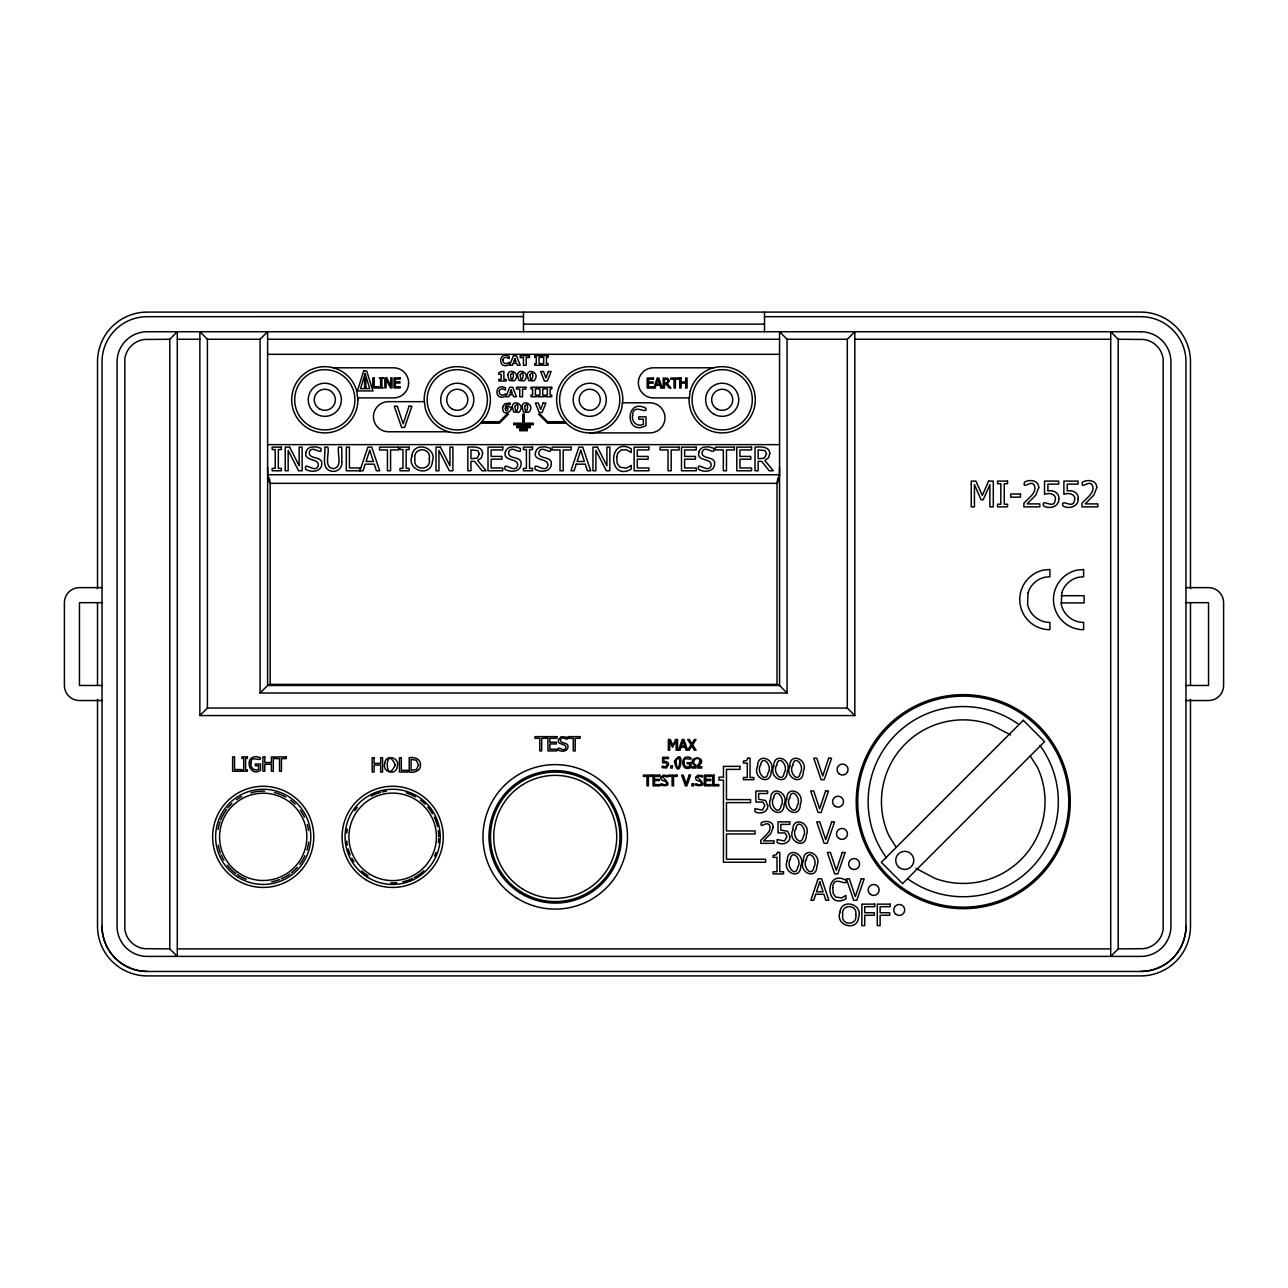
<?xml version="1.0" encoding="UTF-8"?>
<svg xmlns="http://www.w3.org/2000/svg" width="1288" height="1288" viewBox="0 0 1288 1288"><rect width="100%" height="100%" fill="white"/><g stroke="black" fill="none" stroke-linecap="round" stroke-linejoin="round"><path stroke-width="1.5" d="M777.002 684.379L270.174 684.379L267.614 685.474L267.614 331.741L260.079 339.259L260.079 692.992L267.614 685.474L779.562 685.474L779.562 331.741L787.081 339.259L787.081 692.992L779.562 685.474L777.002 684.379L777.002 483.354A8.292 1.191 -80.4 0 0 779.369 475.803L779.562 467.206M777.855 477.977L777.002 483.354L270.174 483.354A8.292 1.191 80.4 0 1 267.791 475.803L267.614 474.741L779.562 474.741L779.369 475.803M359.899 470.764L367.869 447.145L371.733 447.145L379.702 470.764L376.386 470.764L374.245 464.163L365.212 464.163L363.071 470.764L346.295 470.764L346.295 447.145L349.434 447.145L349.434 467.979L359.98 467.979L359.98 470.764M480.682 423.205L485.946 416.346A33.118 33.118 0 0 0 465.837 367.805A33.118 33.118 0 0 0 424.154 399.795L425.281 408.36A33.118 33.118 0 0 0 480.682 423.205L499.422 423.205L508.438 414.173L506.941 414.173L499.422 421.707L481.841 421.707M169.775 339.259L177.293 331.741L177.293 956.404L169.775 948.886L169.775 339.259L144.24 339.469A22.556 22.556 0 0 0 124.823 358.901L124.823 929.244A22.556 22.556 0 0 0 144.24 948.676L169.775 948.886M207.4 708.046L207.4 339.259L199.865 331.741L199.865 715.565L207.4 708.046L847.295 708.046L854.813 715.565L854.813 331.741L847.295 339.259L847.295 708.046M1118.226 948.886L1110.707 956.404L1110.707 331.741L1118.226 339.259L1118.226 948.886L1143.76 948.676A22.556 22.556 0 0 0 1163.177 929.244L1163.177 358.901A22.556 22.556 0 0 0 1143.76 339.469L1118.226 339.259M523.491 316.607L147.186 316.687A45.161 45.161 0 0 0 102.026 361.848L102.026 926.297A45.161 45.161 0 0 0 147.186 971.458L1140.814 971.458A45.161 45.161 0 0 0 1185.974 926.297L1185.974 361.767A45.161 45.161 0 0 0 1140.814 316.687L764.509 316.687M523.491 324.141L764.509 324.141M177.293 339.259L199.865 339.259M207.4 339.259L260.079 339.259M267.614 339.259L779.562 339.259M787.081 339.259L847.295 339.259M854.813 339.259L1110.707 339.259M267.614 354.313L779.562 354.313M333.383 367.805L393.581 367.805A15.053 15.053 0 0 1 408.634 382.858A15.053 15.053 0 0 1 393.581 397.912L357.678 397.912M713.616 367.805L653.402 367.805A15.053 15.053 0 0 0 638.349 382.858A15.053 15.053 0 0 0 653.402 397.912L689.322 397.912M424.396 401.663L388.493 401.663A15.053 15.053 0 0 0 373.44 416.716A15.053 15.053 0 0 0 388.493 431.77L448.691 431.77M622.442 402.806L649.941 402.806A15.053 15.053 0 0 1 664.994 417.859A15.053 15.053 0 0 1 649.941 432.897L589.727 432.897M565.158 421.707L547.577 421.707L540.058 414.173L538.545 414.173L547.577 423.205L566.317 423.205A33.118 33.118 0 0 0 621.718 408.36L622.845 399.795A33.118 33.118 0 0 0 581.162 367.805A33.118 33.118 0 0 0 561.053 416.346L566.317 423.205M267.614 444.634L779.562 444.634M102.026 587.634L79.454 587.634A15.053 15.053 0 0 0 64.4 602.671L64.4 685.474A15.053 15.053 0 0 0 79.454 700.527L102.026 700.527M1185.974 587.634L1208.546 587.634A15.053 15.053 0 0 1 1223.6 602.671L1223.6 685.474A15.053 15.053 0 0 1 1208.546 700.527L1185.974 700.527M1061.264 595.7L1084.142 595.7L1084.142 602.929L1061.151 602.929M102.026 602.671L79.454 602.671L79.454 685.474L102.026 685.474M1185.974 602.671L1208.546 602.671L1208.546 685.474L1185.974 685.474M260.079 692.992L787.081 692.992M199.865 715.565L854.813 715.565M177.293 948.886L1110.707 948.886M1010.517 734.917L991.631 724.951A81.772 81.772 0 0 0 888.945 835.815L896.239 847.375M915.993 868.386L934.879 878.352A81.772 81.772 0 0 0 1037.548 767.487L1030.271 755.927M269.321 477.977L270.174 483.354L270.174 684.379M267.614 467.206L267.791 475.803M1190.482 588.761L1190.482 361.767A49.669 49.669 0 0 0 1140.814 312.099L147.186 312.099A49.669 49.669 0 0 0 97.518 361.767L97.518 588.761M1190.482 602.816L1190.482 685.184M1190.482 699.239L1190.482 926.233A49.669 49.669 0 0 1 1140.814 975.902L147.186 975.902A49.669 49.669 0 0 1 97.518 926.233L97.518 699.239M764.509 312.099L764.509 331.741M523.491 312.099L523.491 331.741M97.518 602.816L97.518 685.184M1185.974 926.233A45.161 45.161 0 0 1 1140.814 971.394M147.186 971.394A45.161 45.161 0 0 1 102.026 926.233M308.621 842.304A45.74 45.74 0 0 1 306.979 850.112M304.886 855.699A45.74 45.74 0 0 1 299.814 864.28M297.287 867.355A45.74 45.74 0 0 1 291.474 872.813M289.881 874.005A45.74 45.74 0 0 1 281.203 878.899M279.351 879.64A45.74 45.74 0 0 1 271.655 881.797M246.185 879.302A45.74 45.74 0 0 1 237.394 874.616M235.785 873.457A45.74 45.74 0 0 1 227.252 865.101M223.871 860.175A45.74 45.74 0 0 1 221.15 854.83M220.425 852.994A45.74 45.74 0 0 1 218.252 845.298M218.075 829.44A45.74 45.74 0 0 1 220.055 821.696M220.763 819.828A45.74 45.74 0 0 1 226.608 809.428M227.831 807.866A45.74 45.74 0 0 1 231.937 803.487M236.541 799.703A45.74 45.74 0 0 1 241.645 796.515M250.87 792.812A45.74 45.74 0 0 1 264.7 791.138M274.537 792.539A45.74 45.74 0 0 1 285.63 796.982M290.637 800.251A45.74 45.74 0 0 1 295.177 804.147M300.362 810.184A45.74 45.74 0 0 1 304.451 817.059M307.252 824.513A45.74 45.74 0 0 1 308.492 830.358M438.693 838.649A46.062 46.062 0 0 1 438.355 842.642M436.02 852.398A46.062 46.062 0 0 1 434.491 856.118M423.945 870.672A46.062 46.062 0 0 1 414.124 877.611M412.337 878.496A46.062 46.062 0 0 1 402.838 881.781M396.897 882.715A46.062 46.062 0 0 1 390.86 882.876M368.094 875.808A46.062 46.062 0 0 1 361.703 870.946M353.926 861.769A46.062 46.062 0 0 1 351.898 858.307M350.191 854.685A46.062 46.062 0 0 1 348.227 848.969M347.341 845.073A46.062 46.062 0 0 1 346.794 841.08M346.762 833.062A46.062 46.062 0 0 1 347.261 829.07M354.796 810.619A46.062 46.062 0 0 1 357.243 807.415M371.202 796.097A46.062 46.062 0 0 1 380.54 792.41M382.488 791.927A46.062 46.062 0 0 1 386.432 791.218M406.3 792.861A46.062 46.062 0 0 1 415.509 796.87M420.516 800.17A46.062 46.062 0 0 1 425.088 804.147M427.793 807.077A46.062 46.062 0 0 1 432.446 813.646M434.314 817.188A46.062 46.062 0 0 1 437.582 826.671M438.29 830.615A46.062 46.062 0 0 1 438.725 836.653M1039.931 745.43A95.087 95.087 0 0 1 908.298 879.253M886.563 857.889A95.087 95.087 0 0 1 1018.196 724.049M505.363 408.28C505.604 414.961 511.062 406.316 505.363 408.28M365.985 377.899L365.792 385.16L364.681 385.16L364.472 377.899L365.985 377.899M674.461 761.321C679.662 785.712 686.021 743.418 674.461 761.321M757.569 766.247C752.095 778.194 771.029 786.549 771.077 771.625C776.535 759.711 757.618 751.339 757.569 766.247M770.61 799.043C765.136 810.989 784.07 819.345 784.134 804.42C789.576 792.506 770.675 784.134 770.61 799.043M773.686 766.247C768.212 778.194 787.145 786.549 787.21 771.625C792.651 759.711 773.75 751.339 773.686 766.247M786.726 799.043C781.253 810.989 800.186 819.345 800.251 804.42C805.692 792.506 786.791 784.134 786.726 799.043M789.802 766.247C784.328 778.194 803.261 786.549 803.326 771.625C808.767 759.711 789.866 751.339 789.802 766.247M787.274 860.513C781.8 872.459 800.734 880.815 800.782 865.89C806.24 853.96 787.322 845.588 787.274 860.513M792.796 829.923C787.322 841.869 806.256 850.225 806.304 835.3C811.762 823.386 792.845 814.998 792.796 829.923M803.39 860.513C797.916 872.459 816.85 880.815 816.914 865.89C822.356 853.96 803.454 845.588 803.39 860.513M675.959 760.789C677.552 780.882 683.687 749.584 675.959 760.789M760.548 765.185C755.927 771.882 766.151 784.199 768.083 772.784C772.784 765.99 762.432 753.641 760.548 765.185M773.589 797.98C768.968 804.678 779.192 816.995 781.14 805.58C785.825 798.785 775.473 786.437 773.589 797.98M776.664 765.185C772.043 771.882 782.267 784.199 784.215 772.784C788.9 765.99 778.548 753.641 776.664 765.185M789.705 797.98C785.084 804.678 795.308 816.995 797.256 805.58C801.957 798.785 791.589 786.437 789.705 797.98M792.78 765.185C788.159 771.882 798.383 784.199 800.331 772.784C805.032 765.99 794.664 753.641 792.78 765.185M790.252 859.434C785.616 866.148 795.855 878.448 797.787 867.033C802.488 860.255 792.136 847.907 790.252 859.434M795.775 828.844C791.154 835.558 801.378 847.858 803.31 836.443C808.011 829.665 797.658 817.317 795.775 828.844M806.369 859.434C801.748 866.148 811.971 878.448 813.903 867.033C818.605 860.255 808.252 847.907 806.369 859.434M507.714 375.098L509.227 380.491L513.928 380.878A3.139 3.139 0 0 0 515.683 379.252C519.95 372.973 508.857 367.418 507.714 375.098M512.221 406.606L513.719 411.999L518.436 412.385A3.139 3.139 0 0 0 520.191 410.759C524.441 404.48 513.365 398.926 512.221 406.606M517.438 375.098L518.951 380.491L523.653 380.878A3.139 3.139 0 0 0 525.407 379.252C529.674 372.973 518.581 367.418 517.438 375.098M521.946 406.606L523.443 411.999L528.161 412.385A3.139 3.139 0 0 0 529.915 410.759C534.166 404.48 523.089 398.926 521.946 406.606M527.162 375.098L528.66 380.491L533.377 380.878A3.139 3.139 0 0 0 535.132 379.252C539.398 372.973 528.305 367.418 527.162 375.098M341.787 461.877C342.737 467.882 337.037 472.616 331.29 471.118C320.599 469.009 326.025 454.084 324.705 447.145L327.844 447.145C329.744 452.829 323.272 467.721 333.238 468.574C343.22 467.705 336.78 452.861 338.647 447.145L341.787 447.145L341.787 461.877M395.336 764.911C384.548 787.467 384.613 742.291 395.336 764.911M429.29 458.963C431.593 471.118 412.643 471.102 414.945 458.963C412.611 446.775 431.625 446.791 429.29 458.963M700.06 761.594L697.806 765.249L697.806 768.034L701.831 768.034L701.831 766.779L698.998 766.779L698.998 765.893C709.575 755.444 684.202 755.541 694.86 765.893L694.86 766.779L692.026 766.779L692.026 768.034L696.067 768.034L696.067 765.249C689.096 762.013 699.239 753.915 700.06 761.594M855.763 914.883C857.856 925.927 840.629 925.927 842.722 914.883C840.597 903.806 857.889 903.822 855.763 914.883M510.547 374.76C511.513 389.346 516.391 367.064 510.547 374.76M515.039 406.267C516.021 420.854 520.899 398.556 515.039 406.267M520.271 374.76C521.238 389.346 526.116 367.064 520.271 374.76M524.763 406.267C525.746 420.854 530.624 398.556 524.763 406.267M529.996 374.76C530.962 389.346 535.84 367.064 529.996 374.76M250.999 762.786C249.775 767.294 254.203 771.625 258.63 769.419L258.63 765.716L255.314 765.716L255.314 764.042L260.514 764.042L260.514 770.288C249.872 777.727 243.529 756.99 255.765 756.668A9.177 9.177 0 0 1 259.5 757.457L260.45 757.891C261.464 762.432 250.677 754.543 250.999 762.786M616.711 456.805L617.145 463.165L619.818 467.142L626.419 468.156L631.217 465.419L631.217 469.17C607.743 482.243 607.823 435.795 631.217 448.723L631.217 452.507L626.354 449.721L621.041 450.027L617.789 453.199L616.711 456.805M632.682 415.09C630.959 421.401 637.174 427.471 643.356 424.364L643.356 419.196L638.719 419.196L638.719 416.845L645.996 416.845L645.996 425.587C624.889 436.986 624.905 397.026 645.916 408.248C647.848 415.364 632.827 402.452 632.682 415.09M683.896 761.691L684.395 765.249L686.617 766.94L689.611 766.666L689.611 763.897L687.132 763.897L687.132 762.641L691.012 762.641L691.012 767.326C680.064 773.589 680.048 751.854 690.98 758.036C691.753 761.433 683.622 755.509 683.896 761.691M832.756 887.593L833.159 893.373L835.59 896.995L841.579 897.913L845.942 895.418L845.942 898.831C824.61 910.713 824.69 868.498 845.942 880.235C848.245 888.028 833.191 873.828 832.756 887.593M384.774 763.204C381.554 772.172 396.398 776.261 397.203 766.569C400.391 757.634 385.611 753.561 384.774 763.204M411.854 456.161C406.557 470.941 431.029 477.703 432.382 461.7C437.63 446.968 413.239 440.238 411.854 456.161M502.674 407.105C502.062 421.337 520.255 404.802 505.379 406.847C505.282 402.838 511.384 406.686 510.129 402.999L504.703 403.724L502.674 407.105M839.921 912.339C835.091 925.782 857.341 931.932 858.581 917.378C863.346 903.983 841.177 897.865 839.921 912.339M418.503 764.879L416.523 769.467L411.097 770.417L411.097 759.373L416.33 760.242L418.503 764.879M668.569 764.621L666.492 767.986L662.177 767.648L662.177 766.119L665.848 766.859L667.104 764.605L666.154 762.834L662.612 762.834L662.612 757.296L668.504 757.296L668.504 758.568L664.012 758.568C661.887 763.204 669.309 760.017 668.569 764.621M767.761 805.628C768.179 812.342 759.952 814.644 754.977 811.698L754.977 808.655L762.335 810.12L764.847 805.628L762.947 802.07L755.863 802.054L755.863 790.993L767.632 790.993L767.632 793.521L758.648 793.521L758.648 799.236L765.555 800.46L767.761 805.628M789.947 836.508C790.349 843.205 782.138 845.524 777.163 842.561L777.163 839.518L784.521 840.984L787.016 836.492L785.116 832.934L778.049 832.934L778.049 821.873L789.818 821.873L789.818 824.4L780.818 824.4L780.818 830.1L787.741 831.34L789.947 836.508M1058.849 498.665C1059.332 506.715 1049.479 509.485 1043.505 505.926C1041.316 497.667 1053.487 509.501 1055.001 501.048C1057.625 494.351 1049.398 492.209 1044.552 494.367L1044.552 481.1L1058.688 481.1L1058.688 484.127L1047.901 484.127L1047.901 490.986C1052.972 489.778 1059.477 492.676 1058.849 498.665M1078.201 498.665C1078.684 506.715 1068.815 509.485 1062.841 505.926C1060.652 497.667 1072.824 509.501 1074.337 501.048C1076.977 494.351 1068.734 492.209 1063.904 494.367L1063.904 481.1L1078.04 481.1L1078.04 484.127L1067.237 484.127L1067.237 490.986C1072.324 489.778 1078.813 492.676 1078.201 498.665M499.261 391.246L499.47 393.516L501.161 394.997A3.671 3.671 0 0 0 502.755 395.126L505.524 393.903L505.524 396.124C494.109 402.13 494.141 381.956 505.524 387.865L505.524 390.135L503.189 389.008A3.606 3.606 0 0 0 501.096 389.024A2.721 2.721 0 0 0 499.76 390.006L499.261 391.246M502.948 359.738L503.157 362.009L504.848 363.49A3.671 3.671 0 0 0 506.458 363.619L509.211 362.395L509.211 364.617C497.812 370.622 497.828 350.449 509.211 356.374L509.211 358.627L506.876 357.501A3.606 3.606 0 0 0 504.799 357.517A2.721 2.721 0 0 0 503.447 358.499L502.948 359.738M306.045 452.104C303.163 462.086 320.229 457.498 318.2 466.143C315.045 473.839 303.533 460.396 305.723 469.347C311.084 472.648 321.565 472.004 321.791 464.034C322.741 455.324 307.43 460.09 309.506 451.637C312.421 444.424 322.998 456.821 320.873 448.24L315.769 446.823L310.682 447.21A7.519 7.519 0 0 0 307.156 449.689L306.045 452.104M505.347 452.104C502.481 462.086 519.531 457.498 517.502 466.143C514.347 473.839 502.851 460.396 505.041 469.347C510.386 472.648 520.883 472.004 521.109 464.034C522.043 455.324 506.748 460.09 508.808 451.637C511.739 444.424 522.316 456.821 520.191 448.24L515.087 446.823L510 447.21A7.519 7.519 0 0 0 506.474 449.689L505.347 452.104M535.567 452.104C532.685 462.086 549.751 457.498 547.722 466.143C544.566 473.839 533.055 460.396 535.245 469.347C540.606 472.648 551.087 472.004 551.312 464.034C552.262 455.324 536.967 460.09 539.028 451.637C541.942 444.424 552.52 456.821 550.395 448.24L545.307 446.823L540.203 447.21A7.519 7.519 0 0 0 536.677 449.689L535.567 452.104M558.461 739.618C556.706 745.672 567.042 742.886 565.818 748.135C563.903 752.804 556.931 744.657 558.268 750.083C561.504 752.079 567.863 751.693 568.008 746.863C568.572 741.582 559.298 744.464 560.554 739.344C562.325 734.965 568.733 742.484 567.445 737.283L561.262 736.656L558.461 739.618M660.986 777.372C659.665 781.913 667.426 779.82 666.508 783.748C665.075 787.242 659.971 781.172 660.841 785.213C673.205 787.435 666.782 780.818 662.547 777.163C663.884 773.879 668.681 779.514 667.715 775.618L663.095 775.151L660.986 777.372M698.853 452.104C695.987 462.086 713.037 457.498 711.008 466.143C707.853 473.839 696.357 460.396 698.547 469.347C703.892 472.648 714.389 472.004 714.615 464.034C715.548 455.324 700.253 460.09 702.314 451.637C705.244 444.424 715.822 456.821 713.697 448.24L708.593 446.823L703.506 447.21A7.519 7.519 0 0 0 699.98 449.689L698.853 452.104M695.713 777.372C694.409 781.913 702.169 779.82 701.236 783.748C699.803 787.258 694.586 781.14 695.584 785.213C707.949 787.435 701.525 780.818 697.291 777.163C698.627 773.879 703.425 779.514 702.459 775.618L697.822 775.151L695.713 777.372M420.484 764.911C420.854 771.045 414.124 773.025 409.198 772.059L409.198 757.746C414.108 756.7 420.967 758.857 420.484 764.911M773.186 827.331L770.788 833.497L763.526 840.871L774.072 840.871L774.072 843.334L760.822 843.334L760.822 840.323C764.331 836.202 772.8 831.05 769.194 824.787C766.408 821.003 759.582 829.472 761.272 822.726C765.491 820.198 773.428 821.148 773.186 827.331M1038.724 487.653L1035.858 495.043L1027.132 503.898L1039.802 503.898L1039.802 506.86L1023.896 506.86L1023.896 503.254C1028.114 498.295 1038.273 492.113 1033.942 484.594C1030.593 480.054 1022.414 490.213 1024.443 482.115C1029.498 479.088 1039.014 480.231 1038.724 487.653M1096.764 487.653L1093.882 495.043L1085.172 503.898L1097.827 503.898L1097.827 506.86L1081.936 506.86L1081.936 503.254C1086.138 498.295 1096.313 492.113 1091.966 484.594C1088.618 480.054 1080.439 490.213 1082.467 482.115C1087.523 479.088 1097.054 480.231 1096.764 487.653M690.207 391.214L689.08 399.795A33.118 33.118 0 0 0 736.189 429.806A33.118 33.118 0 0 0 743.482 374.422A33.118 33.118 0 0 0 690.207 391.214M482.614 453.553L481.293 457.9L477.719 460.492L486.123 470.764L482.034 470.764L474.548 461.378L470.973 461.378L470.973 470.764L467.834 470.764L467.834 447.145C472.921 446.856 482.565 446.018 482.614 453.553M669.438 380.749L667.361 383.679L670.935 388.042L669.197 388.042L666.025 384.066L664.511 384.066L664.511 388.042L663.175 388.042L663.175 378.028L667.764 378.269L669.438 380.749M769.789 453.553L768.469 457.9L764.879 460.492L773.283 470.764L769.21 470.764L761.723 461.378L758.149 461.378L758.149 470.764L755.01 470.764L755.01 447.145C760.097 446.856 769.741 446.018 769.789 453.553M479.329 453.795L477.156 458.158L470.973 458.753L470.973 449.85L477.832 450.655L479.329 453.795M668.053 380.846L667.136 382.697L664.511 382.955L664.511 379.171L667.426 379.509L668.053 380.846M766.505 453.795L764.331 458.158L758.149 458.753L758.149 449.85L765.008 450.655L766.505 453.795M1028.049 592.77L1027.599 604.603A22.878 22.878 0 0 0 1049.012 622.41L1049.913 622.329L1049.913 629.574L1048.738 629.687A30.171 30.171 0 0 1 1043.248 570.117L1049.913 569.505L1049.913 576.766L1044.858 577.233A22.878 22.878 0 0 0 1028.049 592.77M1061.779 592.77L1061.312 604.603A22.878 22.878 0 0 0 1082.725 622.41L1083.627 622.329L1083.627 629.574L1082.451 629.687A30.171 30.171 0 0 1 1076.961 570.117L1083.627 569.505L1083.627 576.766L1078.571 577.233A22.878 22.878 0 0 0 1061.779 592.77M501.435 371.491L498.81 372.779L498.81 374.325L501.161 374.325L501.161 379.348L498.81 379.348L498.81 381.007L506.152 381.007L506.152 379.348L503.866 379.348L503.866 371.491L501.435 371.491M747.829 758.133L746.654 760.5L743.401 761.128L743.401 763.092L747.298 763.092L747.298 777.485L743.401 777.485L743.401 779.675L753.866 779.675L753.866 777.485L750.067 777.485L750.067 758.133L747.829 758.133M777.533 852.382L776.358 854.765L773.106 855.393L773.106 857.341L777.002 857.341L777.002 871.735L773.106 871.735L773.106 873.924L783.571 873.924L783.571 871.735L779.771 871.735L779.771 852.382L777.533 852.382M365.132 373.584L360.543 388.622L369.72 388.622L365.132 373.584M363.715 370.944L357.42 390.924L372.957 390.924L366.661 370.944L363.715 370.944M576.251 464.163L574.11 470.764L570.938 470.764L578.892 447.145L582.772 447.145L590.725 470.764L587.409 470.764L585.267 464.163L576.251 464.163M656.075 385.241L655.173 388.042L653.821 388.042L657.202 378.028L658.844 378.028L662.225 388.042L660.825 388.042L659.907 385.241L656.075 385.241M680.998 747.217L680.032 750.212L678.583 750.212L682.205 739.489L683.96 739.489L687.583 750.212L690.98 744.85L687.679 739.489L689.305 739.489L691.865 743.691L694.474 739.489L696.019 739.489L692.654 744.77L696.035 750.212L694.393 750.212L691.769 745.913L689.112 750.212L686.085 750.212L685.103 747.217L680.998 747.217M815.69 894.291L813.742 900.28L810.86 900.28L818.089 878.819L821.615 878.819L828.844 900.28L825.833 900.28L823.885 894.291L815.69 894.291M369.72 450.349L366.098 461.49L373.375 461.49L369.72 450.349M580.759 450.349L577.121 461.49L584.398 461.49L580.759 450.349M657.991 379.38L656.445 384.114L659.537 384.114L657.991 379.38M683.059 740.938L681.4 745.994L684.717 745.994L683.059 740.938M819.78 881.733L816.479 891.843L823.096 891.843L819.78 881.733M409.053 406.187L403.176 423.816L397.3 406.187L394.273 406.187L401.582 427.423L404.641 427.423L411.935 406.187L409.053 406.187M689.161 775.118L686.182 784.038L683.22 775.118L681.69 775.118L685.377 785.857L686.923 785.857L690.61 775.118L689.161 775.118M828.667 758.197L822.726 776.02L816.785 758.197L813.742 758.197L821.116 779.675L824.207 779.675L831.581 758.197L828.667 758.197M825.592 790.993L819.651 808.816L813.71 790.993L810.667 790.993L818.041 812.47L821.132 812.47L828.506 790.993L825.592 790.993M831.662 821.873L825.721 839.695L819.78 821.873L816.721 821.873L824.111 843.334L827.186 843.334L834.576 821.873L831.662 821.873M842.255 852.463L836.315 870.285L830.374 852.463L827.315 852.463L834.705 873.924L837.78 873.924L845.17 852.463L842.255 852.463M861.253 878.819L855.312 896.641L849.372 878.819L846.329 878.819L853.703 900.28L856.794 900.28L864.168 878.819L861.253 878.819M513.139 363.313L512.447 365.245L509.662 365.245L513.413 355.762L516.456 355.762L520.207 365.245L517.325 365.245L516.633 363.313L513.139 363.313M509.452 394.82L508.76 396.752L505.959 396.752L509.71 387.269L512.753 387.269L516.504 396.752L513.638 396.752L512.946 394.82L509.452 394.82M514.894 358.467L513.751 361.59L516.021 361.59L514.894 358.467M511.207 389.974L510.064 393.098L512.334 393.098L511.207 389.974M548.334 371.508L545.919 377.948L543.504 371.508L540.606 371.508L544.422 381.007L547.336 381.007L551.151 371.508L548.334 371.508M543.101 403.015L540.686 409.455L538.271 403.015L535.373 403.015L539.205 412.514L542.103 412.514L545.919 403.015L543.101 403.015M675.588 739.489L672.996 745.462L670.324 739.489L668.375 739.489L668.375 750.212L669.712 750.212L669.712 740.97L672.481 747.265L676.152 740.97L676.152 750.212L677.569 750.212L677.569 739.489L675.588 739.489M988.556 481.1L982.341 495.445L975.902 481.1L971.233 481.1L971.233 506.86L974.436 506.86L974.436 484.658L981.102 499.776L983.179 499.776L989.892 484.658L989.892 506.86L993.306 506.86L993.306 481.1L988.556 481.1M1023.3 720.314L881.298 862.316L902.582 883.616L1044.584 741.598L1023.3 720.314M1140.814 331.741L147.186 331.741A30.107 30.107 0 0 0 117.079 361.848L117.079 926.297A30.107 30.107 0 0 0 147.186 956.404L1140.814 956.404A30.107 30.107 0 0 0 1170.921 926.297L1170.921 361.848A30.107 30.107 0 0 0 1140.814 331.741M529.513 355.762L520.159 355.762L520.159 357.565L523.443 357.565L523.443 365.245L526.229 365.245L526.229 357.565L529.513 357.565L529.513 355.762M540.654 355.762L534.681 355.762L534.681 357.42L536.275 357.42L536.275 363.586L534.681 363.586L534.681 365.245L540.654 365.245L540.654 363.586L539.06 363.586L539.06 357.42L540.654 357.42L540.654 355.762M548.044 355.762L542.055 355.762L542.055 357.42L543.665 357.42L543.665 363.586L542.055 363.586L542.055 365.245L548.044 365.245L548.044 363.586L546.45 363.586L546.45 357.42L548.044 357.42L548.044 355.762M374.164 377.899L372.844 377.899L372.844 387.913L378.64 387.913L378.64 386.722L374.164 386.722L374.164 377.899M383.196 377.899L379.3 377.899L380.588 378.913L380.588 386.883L379.3 387.913L383.196 387.913L381.908 386.883L381.908 378.913L383.196 377.899M386.722 377.899L384.838 377.899L384.838 387.913L386.078 387.913L386.078 379.268L390.506 387.913L392.003 387.913L392.003 377.899L390.763 377.899L390.763 385.82L386.722 377.899M400.294 377.899L394.031 377.899L394.031 387.913L400.294 387.913L400.294 386.722L395.368 386.722L395.368 383.003L399.956 383.003L399.956 381.828L395.368 381.828L395.368 379.075L400.294 379.075L400.294 377.899M653.435 378.028L647.172 378.028L647.172 388.042L653.435 388.042L653.435 386.867L648.508 386.867L648.508 383.132L653.113 383.132L653.113 381.956L648.508 381.956L648.508 379.203L653.435 379.203L653.435 378.028M678.76 378.028L670.694 378.028L670.694 379.203L674.059 379.203L674.059 388.042L675.395 388.042L675.395 379.203L678.76 379.203L678.76 378.028M681.111 378.028L679.774 378.028L679.774 388.042L681.111 388.042L681.111 383.132L685.715 383.132L685.715 388.042L687.051 388.042L687.051 378.028L685.715 378.028L685.715 381.956L681.111 381.956L681.111 378.028M365.921 386.497L364.536 386.497L364.536 387.913L365.921 387.913L365.921 386.497M525.81 387.269L516.472 387.269L516.472 389.073L519.74 389.073L519.74 396.752L522.542 396.752L522.542 389.073L525.81 389.073L525.81 387.269M536.967 387.269L530.994 387.269L530.994 388.928L532.588 388.928L532.588 395.094L530.994 395.094L530.994 396.752L536.967 396.752L536.967 395.094L535.373 395.094L535.373 388.928L536.967 388.928L536.967 387.269M544.357 387.269L538.368 387.269L538.368 388.928L539.962 388.928L539.962 395.094L538.368 395.094L538.368 396.752L544.357 396.752L544.357 395.094L542.747 395.094L542.747 388.928L544.357 388.928L544.357 387.269M551.731 387.269L545.758 387.269L545.758 388.928L547.352 388.928L547.352 395.094L545.758 395.094L545.758 396.752L551.731 396.752L551.731 395.094L550.137 395.094L550.137 388.928L551.731 388.928L551.731 387.269M524.248 414.173L522.751 414.173L522.751 423.205L513.719 423.205L513.719 424.702L533.28 424.702L533.28 423.205L524.248 423.205L524.248 414.173M530.27 426.215L516.73 426.215L516.73 427.713L530.27 427.713L530.27 426.215M527.259 429.226L519.74 429.226L519.74 430.723L527.259 430.723L527.259 429.226M281.348 447.145L272.187 447.145L272.187 449.56L275.197 449.56L275.197 468.349L272.187 468.349L272.187 470.764L281.348 470.764L281.348 468.349L278.337 468.349L278.337 449.56L281.348 449.56L281.348 447.145M289.671 447.145L285.228 447.145L285.228 470.764L288.158 470.764L288.158 450.398L298.591 470.764L302.117 470.764L302.117 447.145L299.17 447.145L299.17 465.854L289.671 447.145M398.523 447.145L379.525 447.145L379.525 449.947L387.447 449.947L387.447 470.764L390.586 470.764L390.586 449.947L398.523 449.947L398.523 447.145M409.149 447.145L399.988 447.145L399.988 449.56L402.999 449.56L402.999 468.349L399.988 468.349L399.988 470.764L409.149 470.764L409.149 468.349L406.139 468.349L406.139 449.56L409.149 449.56L409.149 447.145M440.464 447.145L436.004 447.145L436.004 470.764L438.934 470.764L438.934 450.398L449.367 470.764L452.893 470.764L452.893 447.145L449.963 447.145L449.963 465.854L440.464 447.145M502.755 447.145L487.991 447.145L487.991 470.764L502.755 470.764L502.755 467.979L491.131 467.979L491.131 459.204L501.966 459.204L501.966 456.419L491.131 456.419L491.131 449.947L502.755 449.947L502.755 447.145M532.556 447.145L523.395 447.145L523.395 449.56L526.406 449.56L526.406 468.349L523.395 468.349L523.395 470.764L532.556 470.764L532.556 468.349L529.545 468.349L529.545 449.56L532.556 449.56L532.556 447.145M571.115 447.145L552.117 447.145L552.117 449.947L560.039 449.947L560.039 470.764L563.178 470.764L563.178 449.947L571.115 449.947L571.115 447.145M597.423 447.145L592.963 447.145L592.963 470.764L595.893 470.764L595.893 450.398L606.342 470.764L609.852 470.764L609.852 447.145L606.922 447.145L606.922 465.854L597.423 447.145M648.911 447.145L634.147 447.145L634.147 470.764L648.911 470.764L648.911 467.979L637.286 467.979L637.286 459.204L648.122 459.204L648.122 456.419L637.286 456.419L637.286 449.947L648.911 449.947L648.911 447.145M679.114 447.145L660.116 447.145L660.116 449.947L668.037 449.947L668.037 470.764L671.193 470.764L671.193 449.947L679.114 449.947L679.114 447.145M696.261 447.145L681.497 447.145L681.497 470.764L696.261 470.764L696.261 467.979L684.636 467.979L684.636 459.204L695.472 459.204L695.472 456.419L684.636 456.419L684.636 449.947L696.261 449.947L696.261 447.145M734.402 447.145L715.404 447.145L715.404 449.947L723.325 449.947L723.325 470.764L726.48 470.764L726.48 449.947L734.402 449.947L734.402 447.145M751.548 447.145L736.784 447.145L736.784 470.764L751.548 470.764L751.548 467.979L739.924 467.979L739.924 459.204L750.759 459.204L750.759 456.419L739.924 456.419L739.924 449.947L751.548 449.947L751.548 447.145M1007.538 481.1L997.54 481.1L997.54 483.725L1000.824 483.725L1000.824 504.236L997.54 504.236L997.54 506.86L1007.538 506.86L1007.538 504.236L1004.254 504.236L1004.254 483.725L1007.538 483.725L1007.538 481.1M1020.466 494.029L1010.694 494.029L1010.694 497.152L1020.466 497.152L1020.466 494.029M546.482 736.623L534.971 736.623L534.971 738.314L539.785 738.314L539.785 750.936L541.685 750.936L541.685 738.314L546.482 738.314L546.482 736.623M556.883 736.623L547.931 736.623L547.931 750.936L556.883 750.936L556.883 749.246L549.831 749.246L549.831 743.933L556.4 743.933L556.4 742.242L549.831 742.242L549.831 738.314L556.883 738.314L556.883 736.623M580.003 736.623L568.475 736.623L568.475 738.314L573.289 738.314L573.289 750.936L575.189 750.936L575.189 738.314L580.003 738.314L580.003 736.623M234.529 756.925L232.629 756.925L232.629 771.238L240.92 771.238L240.92 769.548L234.529 769.548L234.529 756.925M247.425 756.925L241.87 756.925L241.87 758.391L243.69 758.391L243.69 769.773L241.87 769.773L241.87 771.238L247.425 771.238L247.425 769.773L245.589 769.773L245.589 758.391L247.425 758.391L247.425 756.925M264.813 756.925L262.897 756.925L262.897 771.238L264.813 771.238L264.813 764.235L271.398 764.235L271.398 771.238L273.298 771.238L273.298 756.925L271.398 756.925L271.398 762.544L264.813 762.544L264.813 756.925M286.258 756.925L274.73 756.925L274.73 758.616L279.544 758.616L279.544 771.238L281.444 771.238L281.444 758.616L286.258 758.616L286.258 756.925M374.084 757.746L372.184 757.746L372.184 772.059L374.084 772.059L374.084 765.056L380.668 765.056L380.668 772.059L382.568 772.059L382.568 757.746L380.668 757.746L380.668 763.365L374.084 763.365L374.084 757.746M401.309 757.746L399.409 757.746L399.409 772.059L407.7 772.059L407.7 770.369L401.309 770.369L401.309 757.746M672.433 765.99L670.71 765.99L670.71 768.034L672.433 768.034L672.433 765.99M740.02 766.36L723.454 766.36L723.454 777.179L718.946 777.179L718.946 780.093L723.454 780.093L723.454 862.252L765.603 862.252L765.603 859.241L726.464 859.241L726.464 833.948L755.074 833.948L755.074 830.937L726.464 830.937L726.464 802.617L750.55 802.617L750.55 799.606L726.464 799.606L726.464 769.371L740.02 769.371L740.02 766.36M652.002 775.118L643.372 775.118L643.372 776.39L646.979 776.39L646.979 785.857L648.395 785.857L648.395 776.39L652.002 776.39L652.002 775.118M659.794 775.118L653.08 775.118L653.08 785.857L659.794 785.857L659.794 784.585L654.513 784.585L654.513 780.609L659.44 780.609L659.44 779.337L654.513 779.337L654.513 776.39L659.794 776.39L659.794 775.118M677.134 775.118L668.504 775.118L668.504 776.39L672.111 776.39L672.111 785.857L673.527 785.857L673.527 776.39L677.134 776.39L677.134 775.118M711.04 775.118L704.343 775.118L704.343 785.857L711.04 785.857L711.04 784.585L705.76 784.585L705.76 780.609L710.686 780.609L710.686 779.337L705.76 779.337L705.76 776.39L711.04 776.39L711.04 775.118M714.051 775.118L712.618 775.118L712.618 785.857L718.833 785.857L718.833 784.585L714.051 784.585L714.051 775.118M693.652 783.796L691.93 783.796L691.93 785.857L693.652 785.857L693.652 783.796M874.713 904.144L861.865 904.144L861.865 925.621L864.715 925.621L864.715 915.285L874.294 915.285L874.294 912.741L864.715 912.741L864.715 906.688L874.713 906.688L874.713 904.144M890.121 904.144L877.273 904.144L877.273 925.621L880.123 925.621L880.123 915.285L889.702 915.285L889.702 912.741L880.123 912.741L880.123 906.688L890.121 906.688L890.121 904.144M357.919 399.795L356.792 391.214A33.118 33.118 0 0 0 303.517 374.422A33.118 33.118 0 0 0 310.811 429.806A33.118 33.118 0 0 0 357.919 399.795M309.748 425.861A30.107 30.107 0 0 0 354.908 399.795A30.107 30.107 0 0 0 309.748 373.713A30.107 30.107 0 0 0 309.748 425.861M442.219 425.861A30.107 30.107 0 0 0 487.379 399.795A30.107 30.107 0 0 0 442.219 373.713A30.107 30.107 0 0 0 442.219 425.861M574.673 425.861A30.107 30.107 0 0 0 619.834 399.795A30.107 30.107 0 0 0 574.673 373.713A30.107 30.107 0 0 0 574.673 425.861M700.897 421.079A30.107 30.107 0 0 0 751.274 407.588A30.107 30.107 0 0 0 714.405 370.703A30.107 30.107 0 0 0 700.897 421.079M316.526 414.124A16.551 16.551 0 0 0 341.368 399.795A16.551 16.551 0 0 0 316.526 385.45A16.551 16.551 0 0 0 316.526 414.124M448.981 414.124A16.551 16.551 0 0 0 473.823 399.795A16.551 16.551 0 0 0 448.981 385.45A16.551 16.551 0 0 0 448.981 414.124M713.906 414.124A16.551 16.551 0 0 0 738.749 399.795A16.551 16.551 0 0 0 713.906 385.45A16.551 16.551 0 0 0 713.906 414.124M581.452 414.124A16.551 16.551 0 0 0 606.294 399.795A16.551 16.551 0 0 0 581.452 385.45A16.551 16.551 0 0 0 581.452 414.124M319.537 408.908A10.529 10.529 0 0 0 335.347 399.795A10.529 10.529 0 0 0 319.537 390.667A10.529 10.529 0 0 0 319.537 408.908M451.991 408.908A10.529 10.529 0 0 0 467.802 399.795A10.529 10.529 0 0 0 451.991 390.667A10.529 10.529 0 0 0 451.991 408.908M584.462 408.908A10.529 10.529 0 0 0 600.272 399.795A10.529 10.529 0 0 0 584.462 390.667A10.529 10.529 0 0 0 584.462 408.908M716.917 408.908A10.529 10.529 0 0 0 732.727 399.795A10.529 10.529 0 0 0 716.917 390.667A10.529 10.529 0 0 0 716.917 408.908M901.407 888.994A107.017 107.017 0 0 0 1069.813 811.553A107.017 107.017 0 0 0 918.537 704.423A107.017 107.017 0 0 0 901.407 888.994M902.276 887.77A105.519 105.519 0 0 0 1068.315 811.408A105.519 105.519 0 0 0 919.165 705.792A105.519 105.519 0 0 0 902.276 887.77M896.029 914.416A5.49 5.49 0 0 0 904.707 910.503A5.49 5.49 0 0 0 896.979 904.949A5.49 5.49 0 0 0 896.029 914.416M870.463 894.419A5.49 5.49 0 0 0 879.124 890.507A5.49 5.49 0 0 0 871.396 884.953A5.49 5.49 0 0 0 870.463 894.419M850.933 868.482A5.49 5.49 0 0 0 859.595 864.57A5.49 5.49 0 0 0 851.867 859.015A5.49 5.49 0 0 0 850.933 868.482M838.778 838.375A5.49 5.49 0 0 0 847.456 834.463A5.49 5.49 0 0 0 839.728 828.909A5.49 5.49 0 0 0 838.778 838.375M834.833 806.159A5.49 5.49 0 0 0 843.495 802.247A5.49 5.49 0 0 0 835.767 796.692A5.49 5.49 0 0 0 834.833 806.159M839.357 774.008A5.49 5.49 0 0 0 848.035 770.095A5.49 5.49 0 0 0 840.307 764.541A5.49 5.49 0 0 0 839.357 774.008M516.697 897.978A72.257 72.257 0 0 0 627.417 839.663A72.257 72.257 0 0 0 521.559 772.929A72.257 72.257 0 0 0 516.697 897.978M519.901 892.874A66.235 66.235 0 0 0 621.412 839.438A66.235 66.235 0 0 0 524.377 778.242A66.235 66.235 0 0 0 519.901 892.874M237.04 871.783A43.647 43.647 0 0 0 306.544 842.062A43.647 43.647 0 0 0 246.04 796.725A43.647 43.647 0 0 0 237.04 871.783M369.318 873.86A43.76 43.76 0 0 0 436.391 838.552A43.76 43.76 0 0 0 372.28 798.141A43.76 43.76 0 0 0 369.318 873.86M520.706 891.602A64.722 64.722 0 0 0 619.898 839.374A64.722 64.722 0 0 0 525.069 779.578A64.722 64.722 0 0 0 520.706 891.602M522.429 888.865A61.486 61.486 0 0 0 616.662 839.245A61.486 61.486 0 0 0 526.583 782.444A61.486 61.486 0 0 0 522.429 888.865M237.845 877.096A47.559 47.559 0 0 0 310.746 838.697A47.559 47.559 0 0 0 241.049 794.76A47.559 47.559 0 0 0 237.845 877.096M367.289 877.096A47.559 47.559 0 0 0 440.19 838.697A47.559 47.559 0 0 0 370.493 794.76A47.559 47.559 0 0 0 367.289 877.096M236.235 879.64A50.57 50.57 0 0 0 313.741 838.826A50.57 50.57 0 0 0 239.649 792.104A50.57 50.57 0 0 0 236.235 879.64M365.679 879.64A50.57 50.57 0 0 0 443.201 838.826A50.57 50.57 0 0 0 369.093 792.104A50.57 50.57 0 0 0 365.679 879.64M898.509 866.888A9.032 9.032 0 0 0 913.53 862.493A9.032 9.032 0 0 0 902.212 851.69A9.032 9.032 0 0 0 898.509 866.888"/></g></svg>
